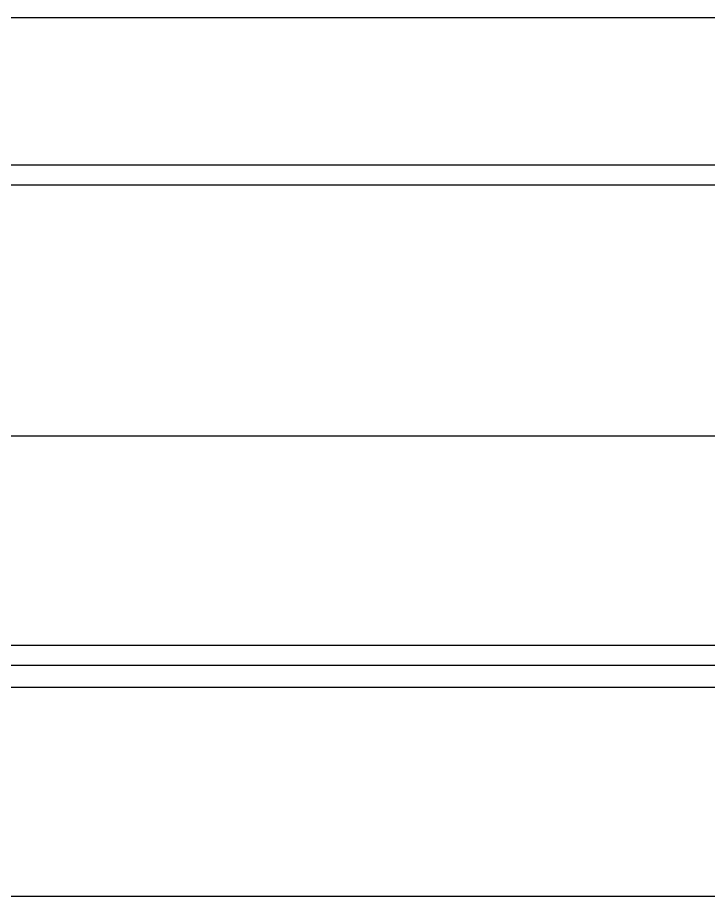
# Model space of a CAD drawing. Header units: millimetres. Extents: x 5544 to 245194, y -610088 to 30375.
# Drawn here: x 70418.2 to 70624.3, y 10079.6 to 10342 of the extents above; entities that cross this region are included whole.
import ezdxf
from ezdxf.lldxf.tags import DXFTag

# ---------------------------------------------------------------- set-up
doc = ezdxf.new("R2010")
doc.units = ezdxf.units.MM
for name, color, linetype in [('0시설', 7, 'Continuous'), ('0콘크리트', 2, 'Continuous'), ('4', 4, 'Continuous')]:
    doc.layers.add(name, color=color, linetype=linetype)
doc.layers.add('6', color=6, linetype='Continuous', lineweight=30)
tags = doc.linetypes.add('HIDDEN', pattern=[0.375, 0.25, -0.125]).pattern_tags.tags
tags[6:7] = [DXFTag(74, 4), DXFTag(75, 0), DXFTag(340, '0'), DXFTag(46, 1.0), DXFTag(50, 0.0), DXFTag(44, 0.0), DXFTag(45, 0.0)]
tags[4:5] = [DXFTag(74, 4), DXFTag(75, 0), DXFTag(340, '0'), DXFTag(46, 1.0), DXFTag(50, 0.0), DXFTag(44, 0.0), DXFTag(45, 0.0)]

# ---------------------------------------------------------------- blocks, each defined once
blk = doc.blocks.new('A$C5A1CD4CB2', base_point=(1899.61, 7472.25))
for points in [[(1899.61, 7472.25), (2999.61, 7472.25), (2999.61, 7522.25), (1899.61, 7522.25)], [(1899.61, 7472.25), (2999.61, 7472.25), (2999.61, 7478.25), (1899.61, 7478.25)]]:
    blk.add_lwpolyline(points, close=True)
blk = doc.blocks.new('웨이트')
at = {"layer": '6'}
for p, q in [((-6188.53, 8076.3), (-6188.53, 9086.3)), ((-6113.53, 8076.3), (-6113.53, 9086.3)), ((-6038.53, 8076.3), (-6038.53, 9086.3))]:
    blk.add_line(p, q, dxfattribs=at)
at = {"rotation": 90}
blk.add_blockref('A$C5A1CD4CB2', (-6188.53, 8031.3), dxfattribs=at)
blk = doc.blocks.new('WEIGHT')
at = {"layer": '0시설', "lineweight": -3, "ltscale": 10, "rotation": 270}
blk.add_blockref('웨이트', (-8581.3, -7463.53), dxfattribs=at)
blk = doc.blocks.new('LY용 벽체브라켓')
at = {"layer": '4', "linetype": 'Continuous'}
blk.add_line((389351.22, -458567.28), (390671.22, -458567.28), dxfattribs=at)
blk.add_lwpolyline([(389351.22, -458561.28), (389351.22, -458636.28), (390671.22, -458636.28), (390671.22, -458561.28), (389351.22, -458561.28)], dxfattribs=at)

msp = doc.modelspace()

# ---------------------------------------------------------------- block references
at = {"layer": '0콘크리트', "lineweight": -3, "xscale": -1}
msp.add_blockref('WEIGHT', (70301.49, 11567.04), dxfattribs=at)
at = {"layer": '6', "linetype": 'HIDDEN', "xscale": -1}
msp.add_blockref('LY용 벽체브라켓', (460312.71, 468715.91), dxfattribs=at)

doc.saveas('drawing.dxf')
